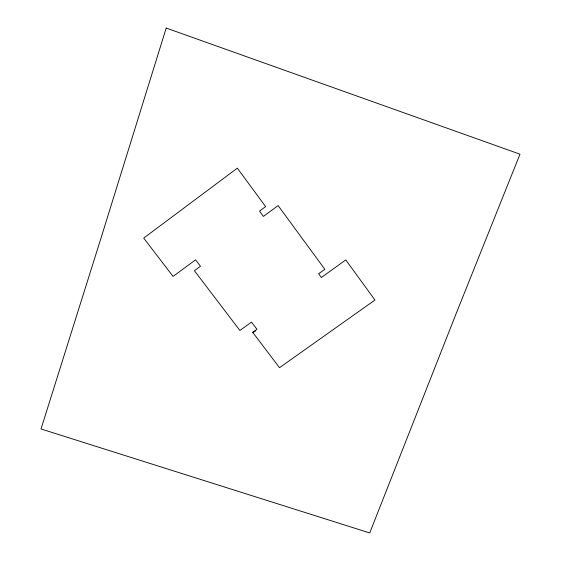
<?xml version="1.0" encoding="UTF-8"?>
<svg xmlns="http://www.w3.org/2000/svg" width="561" height="561" viewBox="0 0 561 561"><rect width="100%" height="100%" fill="white"/><g stroke="black" fill="none" stroke-linecap="round" stroke-linejoin="round"><path stroke-width="0.84" d="M252.709 332.35L256.966 329.293L251.517 322.098L239.884 330.471L194.408 270.711L200.48 266.244L195.593 259.813L173.069 276.412L143.707 238.095L237.324 168.16L265.634 206.616L259.519 211.125L263.418 216.406L278.109 205.592L324.854 269.315L318.662 273.768L321.383 277.471L345.779 259.932L374.958 300.023L279.518 367.686L252.709 332.35L255.774 330.871M166.21 28.05L100.293 240.367L41.016 428.969L369.734 532.95L456.044 313.865L519.984 154.184L166.21 28.05"/></g></svg>
